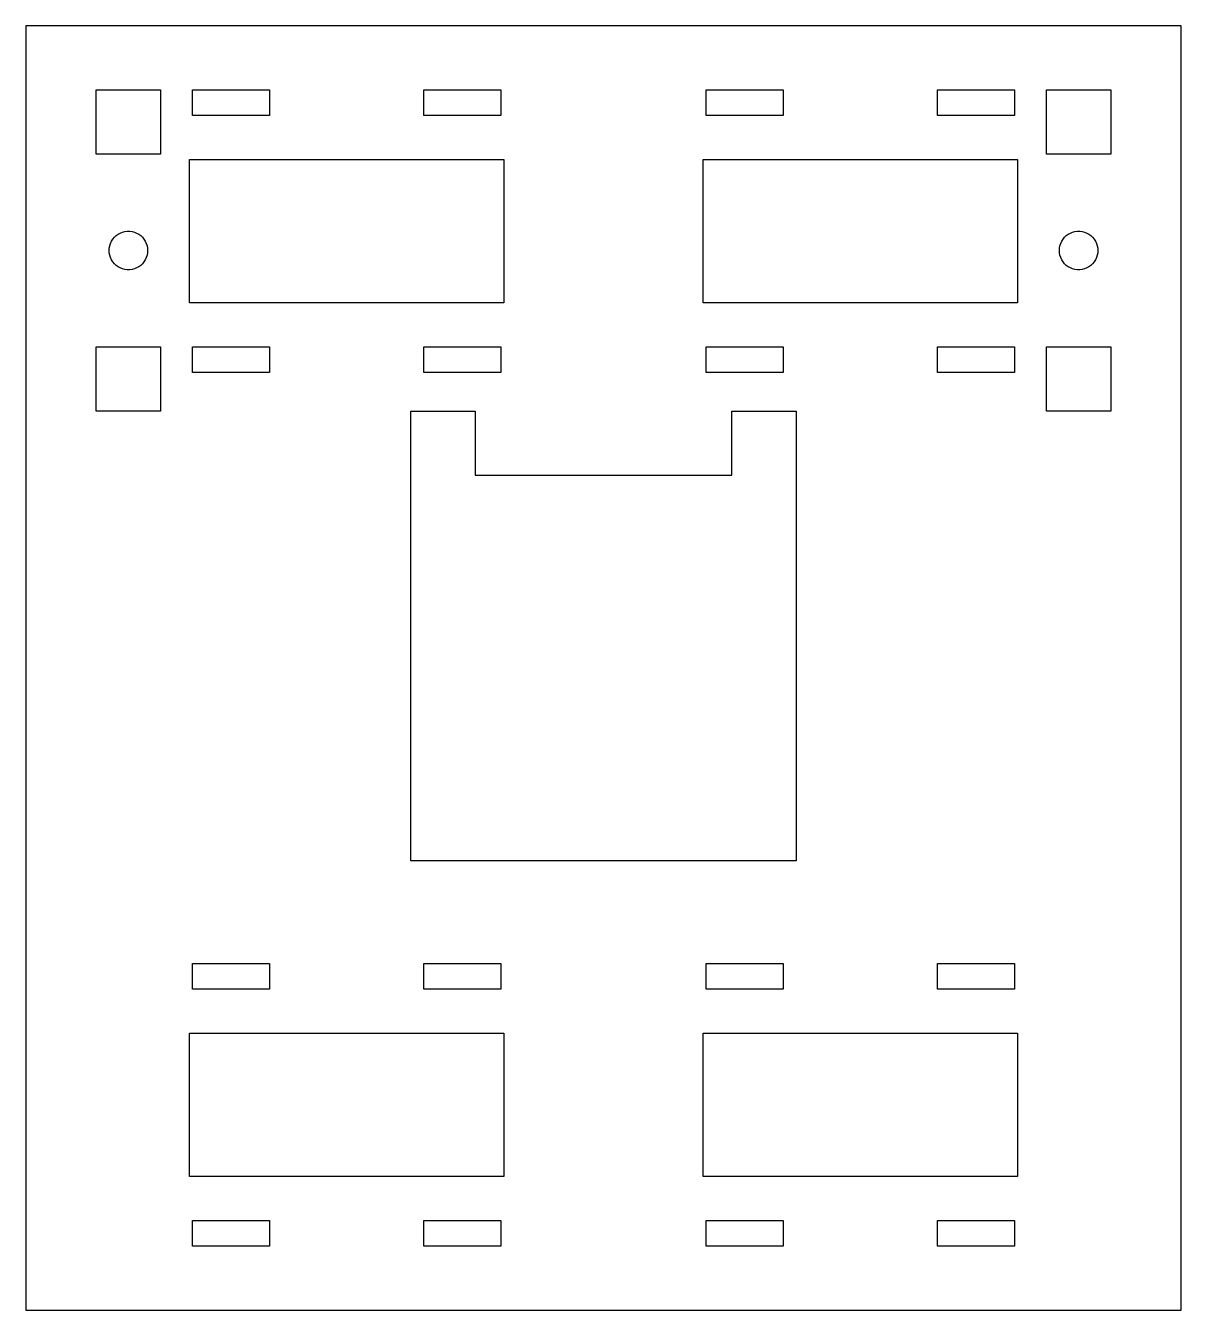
# Model space of a CAD drawing. Header units: metres. Extents: x -45 to 45, y -50 to 50.
import ezdxf

# ---------------------------------------------------------------- set-up
doc = ezdxf.new("R2010")
doc.units = ezdxf.units.M

msp = doc.modelspace()

# ---------------------------------------------------------------- linework, layer by layer
for p, q in [((45, 50), (-45, 50)), ((-45, 50), (-45, -50)), ((45, -50), (45, 50)), ((-39.5, 40), (-39.5, 45)), ((-39.5, 45), (-34.5, 45)), ((-34.5, 45), (-34.5, 40)), ((-32, 43), (-32, 45)), ((-32, 45), (-26, 45)), ((-26, 45), (-26, 43)), ((-14, 43), (-14, 45)), ((-14, 45), (-8, 45)), ((-8, 45), (-8, 43)), ((8, 43), (8, 45)), ((8, 45), (14, 45)), ((14, 45), (14, 43)), ((26, 43), (26, 45)), ((26, 45), (32, 45)), ((32, 45), (32, 43)), ((34.5, 40), (34.5, 45)), ((34.5, 45), (39.5, 45)), ((39.5, 45), (39.5, 40)), ((-26, 43), (-32, 43)), ((-8, 43), (-14, 43)), ((14, 43), (8, 43)), ((32, 43), (26, 43)), ((-34.5, 40), (-39.5, 40)), ((39.5, 40), (34.5, 40)), ((-32.25, 28.4271), (-32.25, 39.5729)), ((-32.25, 39.5729), (-7.75, 39.5729)), ((-7.75, 39.5729), (-7.75, 28.4271)), ((7.75, 28.4271), (7.75, 39.5729)), ((7.75, 39.5729), (32.25, 39.5729)), ((32.25, 39.5729), (32.25, 28.4271)), ((-38.4529, 32.873), (-38.3947, 33.0522)), ((-38.3947, 33.0522), (-38.3145, 33.2226)), ((-38.3145, 33.2226), (-38.2135, 33.3817)), ((-38.2135, 33.3817), (-38.0934, 33.5268)), ((-38.0934, 33.5268), (-37.9561, 33.6558)), ((-37.9561, 33.6558), (-37.8037, 33.7665)), ((-37.8037, 33.7665), (-37.6387, 33.8572)), ((-37.6387, 33.8572), (-37.4635, 33.9266)), ((-37.4635, 33.9266), (-37.2811, 33.9734)), ((-37.2811, 33.9734), (-37.0942, 33.997)), ((-37.0942, 33.997), (-36.9058, 33.997)), ((-36.9058, 33.997), (-36.7189, 33.9734)), ((-36.7189, 33.9734), (-36.5365, 33.9266)), ((-36.5365, 33.9266), (-36.3613, 33.8572)), ((-36.3613, 33.8572), (-36.1963, 33.7665)), ((-36.1963, 33.7665), (-36.0439, 33.6558)), ((-36.0439, 33.6558), (-35.9066, 33.5268)), ((-35.9066, 33.5268), (-35.7865, 33.3817)), ((-35.7865, 33.3817), (-35.6855, 33.2226)), ((-35.6855, 33.2226), (-35.6053, 33.0522)), ((-35.6053, 33.0522), (-35.5471, 32.873)), ((35.5471, 32.873), (35.6053, 33.0522)), ((35.6053, 33.0522), (35.6855, 33.2226)), ((35.6855, 33.2226), (35.7865, 33.3817)), ((35.7865, 33.3817), (35.9066, 33.5268)), ((35.9066, 33.5268), (36.0439, 33.6558)), ((36.0439, 33.6558), (36.1963, 33.7665)), ((36.1963, 33.7665), (36.3613, 33.8572)), ((36.3613, 33.8572), (36.5365, 33.9266)), ((36.5365, 33.9266), (36.7189, 33.9734)), ((36.7189, 33.9734), (36.9058, 33.997)), ((36.9058, 33.997), (37.0942, 33.997)), ((37.0942, 33.997), (37.2811, 33.9734)), ((37.2811, 33.9734), (37.4635, 33.9266)), ((37.4635, 33.9266), (37.6387, 33.8572)), ((37.6387, 33.8572), (37.8037, 33.7665)), ((37.8037, 33.7665), (37.9561, 33.6558)), ((37.9561, 33.6558), (38.0934, 33.5268)), ((38.0934, 33.5268), (38.2135, 33.3817)), ((38.2135, 33.3817), (38.3145, 33.2226)), ((38.3145, 33.2226), (38.3947, 33.0522)), ((38.3947, 33.0522), (38.4529, 32.873)), ((-38.5, 32.5), (-38.4882, 32.688)), ((-38.4882, 32.312), (-38.5, 32.5)), ((-38.4882, 32.688), (-38.4529, 32.873)), ((-38.4529, 32.127), (-38.4882, 32.312)), ((-38.3947, 31.9478), (-38.4529, 32.127)), ((-35.5471, 32.127), (-35.6053, 31.9478)), ((-35.5471, 32.873), (-35.5118, 32.688)), ((-35.5118, 32.312), (-35.5471, 32.127)), ((-35.5118, 32.688), (-35.5, 32.5)), ((-35.5, 32.5), (-35.5118, 32.312)), ((35.5, 32.5), (35.5118, 32.688)), ((35.5118, 32.312), (35.5, 32.5)), ((35.5118, 32.688), (35.5471, 32.873)), ((35.5471, 32.127), (35.5118, 32.312)), ((35.6053, 31.9478), (35.5471, 32.127)), ((38.4529, 32.127), (38.3947, 31.9478)), ((38.4529, 32.873), (38.4882, 32.688)), ((38.4882, 32.312), (38.4529, 32.127)), ((38.4882, 32.688), (38.5, 32.5)), ((38.5, 32.5), (38.4882, 32.312)), ((-38.3145, 31.7774), (-38.3947, 31.9478)), ((-38.2135, 31.6183), (-38.3145, 31.7774)), ((-38.0934, 31.4732), (-38.2135, 31.6183)), ((-37.9561, 31.3442), (-38.0934, 31.4732)), ((-37.8037, 31.2335), (-37.9561, 31.3442)), ((-37.6387, 31.1427), (-37.8037, 31.2335)), ((-37.4635, 31.0734), (-37.6387, 31.1427)), ((-37.2811, 31.0266), (-37.4635, 31.0734)), ((-37.0942, 31.0029), (-37.2811, 31.0266)), ((-36.9058, 31.0029), (-37.0942, 31.0029)), ((-36.7189, 31.0266), (-36.9058, 31.0029)), ((-36.5365, 31.0734), (-36.7189, 31.0266)), ((-36.3613, 31.1427), (-36.5365, 31.0734)), ((-36.1963, 31.2335), (-36.3613, 31.1427)), ((-36.0439, 31.3442), (-36.1963, 31.2335)), ((-35.9066, 31.4732), (-36.0439, 31.3442)), ((-35.7865, 31.6183), (-35.9066, 31.4732)), ((-35.6855, 31.7774), (-35.7865, 31.6183)), ((-35.6053, 31.9478), (-35.6855, 31.7774)), ((35.6855, 31.7774), (35.6053, 31.9478)), ((35.7865, 31.6183), (35.6855, 31.7774)), ((35.9066, 31.4732), (35.7865, 31.6183)), ((36.0439, 31.3442), (35.9066, 31.4732)), ((36.1963, 31.2335), (36.0439, 31.3442)), ((36.3613, 31.1427), (36.1963, 31.2335)), ((36.5365, 31.0734), (36.3613, 31.1427)), ((36.7189, 31.0266), (36.5365, 31.0734)), ((36.9058, 31.0029), (36.7189, 31.0266)), ((37.0942, 31.0029), (36.9058, 31.0029)), ((37.2811, 31.0266), (37.0942, 31.0029)), ((37.4635, 31.0734), (37.2811, 31.0266)), ((37.6387, 31.1427), (37.4635, 31.0734)), ((37.8037, 31.2335), (37.6387, 31.1427)), ((37.9561, 31.3442), (37.8037, 31.2335)), ((38.0934, 31.4732), (37.9561, 31.3442)), ((38.2135, 31.6183), (38.0934, 31.4732)), ((38.3145, 31.7774), (38.2135, 31.6183)), ((38.3947, 31.9478), (38.3145, 31.7774)), ((-7.75, 28.4271), (-32.25, 28.4271)), ((32.25, 28.4271), (7.75, 28.4271)), ((-39.5, 20), (-39.5, 25)), ((-39.5, 25), (-34.5, 25)), ((-34.5, 25), (-34.5, 20)), ((-32, 23), (-32, 25)), ((-32, 25), (-26, 25)), ((-26, 25), (-26, 23)), ((-14, 23), (-14, 25)), ((-14, 25), (-8, 25)), ((-8, 25), (-8, 23)), ((8, 23), (8, 25)), ((8, 25), (14, 25)), ((14, 25), (14, 23)), ((26, 23), (26, 25)), ((26, 25), (32, 25)), ((32, 25), (32, 23)), ((34.5, 20), (34.5, 25)), ((34.5, 25), (39.5, 25)), ((39.5, 25), (39.5, 20)), ((-26, 23), (-32, 23)), ((-8, 23), (-14, 23)), ((14, 23), (8, 23)), ((32, 23), (26, 23)), ((-34.5, 20), (-39.5, 20)), ((-15, -15), (-15, 20)), ((-15, 20), (-10, 20)), ((-10, 20), (-10, 15)), ((10, 20), (15, 20)), ((10, 15), (10, 20)), ((15, 20), (15, -15)), ((39.5, 20), (34.5, 20)), ((-10, 15), (10, 15)), ((15, -15), (-15, -15)), ((-32, -25), (-32, -23)), ((-32, -23), (-26, -23)), ((-26, -23), (-26, -25)), ((-14, -25), (-14, -23)), ((-14, -23), (-8, -23)), ((-8, -23), (-8, -25)), ((8, -25), (8, -23)), ((8, -23), (14, -23)), ((14, -23), (14, -25)), ((26, -25), (26, -23)), ((26, -23), (32, -23)), ((32, -23), (32, -25)), ((-26, -25), (-32, -25)), ((-8, -25), (-14, -25)), ((14, -25), (8, -25)), ((32, -25), (26, -25)), ((-32.25, -39.5729), (-32.25, -28.4271)), ((-32.25, -28.4271), (-7.75, -28.4271)), ((-7.75, -28.4271), (-7.75, -39.5729)), ((7.75, -39.5729), (7.75, -28.4271)), ((7.75, -28.4271), (32.25, -28.4271)), ((32.25, -28.4271), (32.25, -39.5729)), ((-7.75, -39.5729), (-32.25, -39.5729)), ((32.25, -39.5729), (7.75, -39.5729)), ((-32, -45), (-32, -43)), ((-32, -43), (-26, -43)), ((-26, -43), (-26, -45)), ((-14, -45), (-14, -43)), ((-14, -43), (-8, -43)), ((-8, -43), (-8, -45)), ((8, -45), (8, -43)), ((8, -43), (14, -43)), ((14, -43), (14, -45)), ((26, -45), (26, -43)), ((26, -43), (32, -43)), ((32, -43), (32, -45)), ((-26, -45), (-32, -45)), ((-8, -45), (-14, -45)), ((14, -45), (8, -45)), ((32, -45), (26, -45)), ((-45, -50), (45, -50))]:
    msp.add_line(p, q)

doc.saveas('drawing.dxf')
